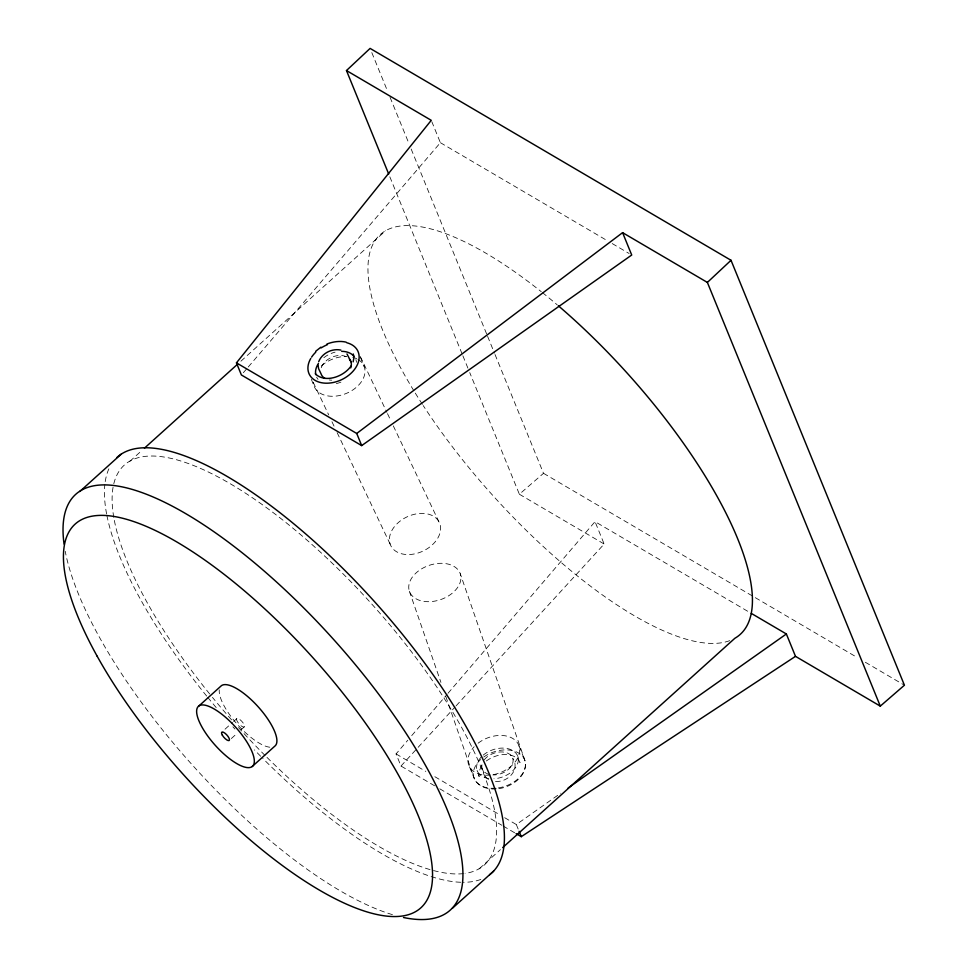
<?xml version="1.0" encoding="UTF-8"?>
<svg xmlns="http://www.w3.org/2000/svg" width="968" height="968" viewBox="0 0 968 968"><rect width="100%" height="100%" fill="white"/><g stroke="black" fill="none" stroke-linecap="round" stroke-linejoin="round"><path stroke-width="0.73" stroke-dasharray="4.84 3.63" d="M481.544 765.531L478.64 772.815L479.148 776.614L477.103 770.443M243.355 372.692L247.276 368.106M248.256 366.969L440.392 142.695L431.837 121.726M434.62 785.798L400.994 766.051L396.045 753.927L407.806 740.205M411.727 735.62L447.022 694.431M448.002 693.282L595.042 521.655L749.922 612.575M400.994 766.051L455.105 706.918M456.134 705.805L604.165 544.028L595.042 521.655M129.857 461.312L142.199 450.193M240.911 361.197L385.627 230.735M225.036 729.194L232.55 722.418M233.627 721.45L236.857 718.546M231.34 738.536L236.712 733.696M241.008 729.824L244.238 726.92A5.578 1.888 48 0 0 240.016 719.66A5.578 1.888 48 0 0 237.378 721.608A5.578 1.888 48 0 0 244.238 726.92M495.023 354.506L543.508 473.316L519.38 494.249L469.734 372.583M479.112 868.853L500.432 849.638M504.691 817.706L516.331 824.542L560.714 793.215M486.299 760.993C495.664 754.217 510.051 751.192 518.509 759.577L520.022 762.566L517.819 756.444M498.944 788.654C512.132 786.778 528.589 775.513 524.862 760.352L460.272 573.758A26.898 18.053 -19.1 0 0 417.063 572.076A26.898 18.053 -19.1 0 0 427.142 601.673A26.898 18.053 -19.1 0 0 460.272 573.758M495.495 781.37C507.522 782.628 520.554 769.838 512.725 758.198M496.342 788.811C487.751 789.888 477.309 786.548 473.981 777.836L468.633 764.793M440.392 142.695L606.984 240.5M612.199 243.561L629.115 253.495M543.508 473.316L857.515 657.671M865.331 662.257L904.427 685.211M519.38 494.249L604.165 544.028M396.045 753.927L425.799 771.399M434.85 776.711L499.512 814.669M439.799 788.835L501.872 825.28M503.166 826.043L516.101 833.63M488.525 779.494L485.827 777.268L482.197 768.689M360.338 356.514L386.849 412.283M387.49 413.639L390.733 420.439M393.31 425.884L439.883 523.809A26.898 18.876 -25.4 0 1 407.915 554.567A26.898 18.876 -25.4 0 1 397.255 523.543A26.898 18.876 -25.4 0 1 439.883 523.809M313.196 382.287L328.721 414.933M331.951 421.733L334.541 427.166M337.13 432.611L390.152 544.137M371.809 52.599L387.781 91.73M390.068 97.32L408.895 143.445M411.17 149.036L487.037 334.94M487.606 336.344L494.454 353.114M389.838 176.817L462.317 354.409M462.885 355.8L469.153 371.192M360.556 357.688L364.319 366.908M518.969 745.856L524.874 760.34M516.331 824.542L518.521 829.939M311.321 379.311L313.983 385.845M409.379 591.254L440.936 682.404M445.873 696.658L473.981 777.836M392.427 914.651A279.776 94.489 48 0 1 192.608 765.301A279.776 94.489 48 0 1 65.231 551.3M480.806 879.452A279.776 94.489 48 0 1 463.357 882.296M460.72 882.259A279.776 94.489 48 0 1 262.764 758.367M260.67 756.262A279.776 94.489 48 0 1 254.415 749.873M234.922 729.037A279.776 94.489 48 0 1 232.913 726.811M216.191 707.572A279.776 94.489 48 0 1 207.612 697.214M206.668 696.065A279.776 94.489 48 0 1 106.903 515.496M106.613 514.008A279.776 94.489 48 0 1 104.871 484.315M105.234 481.592A279.776 94.489 48 0 1 110.025 466.479M269.794 747.211A40.354 13.625 48 0 1 237.063 724.076A40.354 13.625 48 0 1 219.276 689.906M113.788 517.396A269.019 90.859 48 0 1 347.56 578.356A269.019 90.859 48 0 1 465.064 873.414M463.454 873.62A269.019 90.859 48 0 1 266.055 756.468M265.014 755.439A269.019 90.859 48 0 1 238.527 727.609M231.618 719.889A269.019 90.859 48 0 1 212.452 697.359M209.681 693.947A269.019 90.859 48 0 1 114.042 518.848M729.727 640.647A269.019 90.859 48 0 1 423.21 405.568M422.411 404.346A269.019 90.859 48 0 1 414.643 392.04M413.844 390.745A269.019 90.859 48 0 1 381.84 233.252A269.019 90.859 48 0 1 541.269 291.695M542.395 292.59A269.019 90.859 48 0 1 557.169 304.787M483.746 757.036A26.91 18.065 -19.1 0 1 524.341 759.033A26.91 18.065 -19.1 0 1 498.447 787.879M495.725 788.194A26.91 18.065 -19.1 0 1 474.707 779.579A26.91 18.065 -19.1 0 1 480.673 759.517M483.25 755.1A21.526 14.447 -19.1 0 1 517.469 755.572A21.526 14.447 -19.1 0 1 493.97 778.744M488.767 778.55A21.526 14.447 -19.1 0 1 482.282 755.96M484.194 759.904A16.141 10.829 -19.1 0 1 504.594 752.221A16.141 10.829 -19.1 0 1 511.963 765.022A16.141 10.829 -19.1 0 1 492.857 774.945M489.142 774.4A16.141 10.829 -19.1 0 1 482.5 762.857M355.885 359.66A21.526 15.101 -25.4 0 1 356.442 362.286M340.93 382.13A21.526 15.101 -25.4 0 1 335.606 383.739M318.061 379.359A21.526 15.101 -25.4 0 1 316.621 377.145M323.844 357.676A21.526 15.101 -25.4 0 1 335.061 352.158M331.746 380.158A16.141 11.326 -25.4 0 1 329.241 379.952M321.243 367.707A16.141 11.326 -25.4 0 1 346.108 356.635M357.954 359.418A26.898 18.489 -22.2 0 1 349.146 392.113A26.898 18.489 -22.2 0 1 313.305 382.239M321.388 365.952A26.898 18.489 -22.2 0 1 346.556 356.478M352.715 357.301A26.898 18.489 -22.2 0 1 356.756 358.777M478.095 743.194A26.898 18.489 -22.2 0 1 518.424 744.513A26.898 18.489 -22.2 0 1 493.063 774.69M490.365 775.065A26.898 18.489 -22.2 0 1 469.625 767.007A26.898 18.489 -22.2 0 1 474.175 746.727"/><path stroke-width="1.45" d="M353.139 361.863L353.949 357.519L353.296 353.986M318.69 361.657C322.029 353.175 332.048 348.178 340.881 350.089M236.446 362.855L356.732 433.47L622.593 232.647L631.717 255.02L361.681 445.595L241.395 374.979L236.446 362.855L431.256 120.322L346.471 70.543L370.103 48.4L731.021 260.283L904.427 685.211L880.287 706.132L795.502 656.352L786.367 633.98L751.229 613.349M351.142 365.928C343.325 377.193 324.607 383.207 315.302 373.769M880.287 706.132L707.378 282.426L731.021 260.283M79.763 491.526L121.133 454.222M144.438 448.172L237.547 364.222M198.827 706.035L221.394 685.695A40.354 13.625 48 0 1 259.073 707.814A40.354 13.625 48 0 1 274.743 746.207L252.176 766.547A40.354 13.625 48 0 1 202.627 728.214A40.354 13.625 48 0 1 221.696 714.118A40.354 13.625 48 0 1 252.176 766.547M502.67 847.617L734.881 638.263A269.019 90.859 48 0 0 558.306 305.755M452.31 908.359L493.68 871.055M315.713 351.263L320.928 347.149M568.119 788L786.367 633.98M516.101 833.63L521.28 836.667L795.502 656.352M326.978 343.991C333.077 341.692 339.732 340.663 346.169 342.152M622.593 232.647L707.378 282.426M346.98 353.937L350.924 361.705M346.471 70.543L388.7 174.022M356.732 433.47L361.681 445.595M519.078 831.282L521.28 836.667M318.048 365.251L318.617 368.699L321.086 373.902A16.141 11.326 -25.4 0 0 324.933 378.452M64.057 544.077A279.776 94.489 48 0 1 331.02 636.593A279.776 94.489 48 0 1 403.511 917.507M116.765 457.634A279.776 94.489 48 0 1 377.048 604.468A279.776 94.489 48 0 1 489.554 874.745M346.774 342.745A26.91 18.888 -25.4 0 1 355.752 367.659A26.91 18.888 -25.4 0 1 321.267 382.687A26.91 18.888 -25.4 0 1 310.776 358.438M311.587 357.131A26.91 18.888 -25.4 0 1 315.762 352.171M321.146 347.923A26.91 18.888 -25.4 0 1 327.39 344.681M315.762 374.652A21.526 15.101 -25.4 0 1 318.46 363.423M341.68 351.324A21.526 15.101 -25.4 0 1 353.937 356.236M349.46 359.128A16.141 11.326 -25.4 0 1 350.767 367.888M222.338 735.172A5.578 1.888 48 0 0 229.186 740.484A5.578 1.888 48 0 0 224.975 733.224A5.578 1.888 48 0 0 222.338 735.172M97.187 656.256A258.25 87.229 48 0 0 415.708 911.566A258.25 87.229 48 0 0 231.304 580.014A258.25 87.229 48 0 0 97.187 656.256"/></g></svg>
